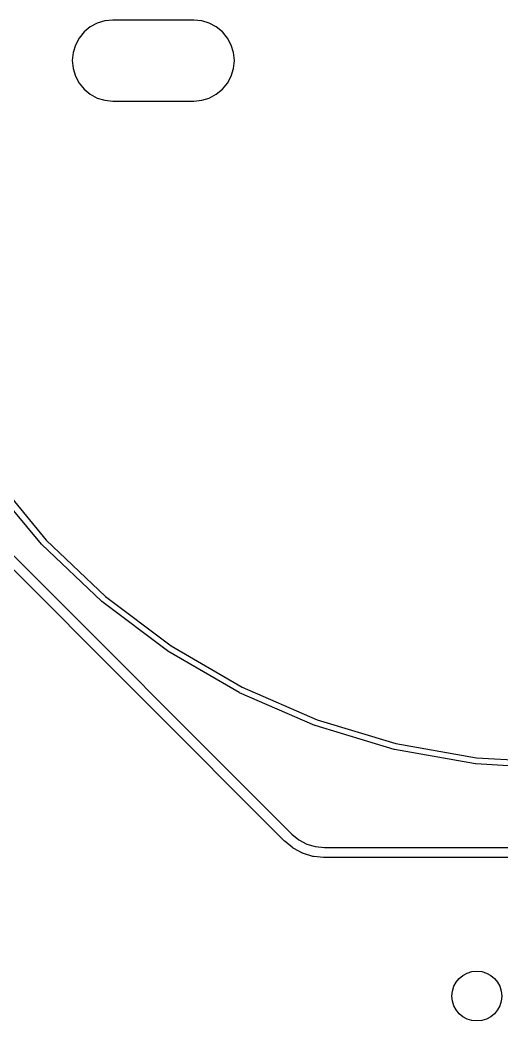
# Model space of a CAD drawing. Extents: x 4.93 to 6.76, y -5.59 to -2.93.
# Drawn here: x 5.408 to 5.712, y -4.937 to -4.305 of the extents above; entities that cross this region are included whole.
import ezdxf

# ---------------------------------------------------------------- set-up
doc = ezdxf.new("R2010")
doc.units = 0
doc.header["$MEASUREMENT"] = 0
doc.layers.add('BLACK', color=7, linetype='CONTINUOUS')

msp = doc.modelspace()

# ---------------------------------------------------------------- linework, layer by layer
at = {"layer": 'BLACK', "linetype": 'CONTINUOUS'}
for p, q in [((5.45232, -4.30943), (5.44844, -4.31261)), ((5.45674, -4.30707), (5.45232, -4.30943)), ((5.46154, -4.30561), (5.45674, -4.30707)), ((5.46654, -4.30512), (5.46154, -4.30561)), ((5.51772, -4.30512), (5.46654, -4.30512)), ((5.52271, -4.30561), (5.51772, -4.30512)), ((5.52751, -4.30707), (5.52271, -4.30561)), ((5.53193, -4.30943), (5.52751, -4.30707)), ((5.53581, -4.31261), (5.53193, -4.30943)), ((5.44844, -4.31261), (5.44526, -4.31649)), ((5.53899, -4.31649), (5.53581, -4.31261)), ((5.44289, -4.32092), (5.44144, -4.32572)), ((5.44526, -4.31649), (5.44289, -4.32092)), ((5.54136, -4.32092), (5.53899, -4.31649)), ((5.54282, -4.32572), (5.54136, -4.32092)), ((5.44144, -4.32572), (5.44094, -4.33071)), ((5.54331, -4.33071), (5.54282, -4.32572)), ((5.44094, -4.33071), (5.44144, -4.3357)), ((5.54282, -4.3357), (5.54331, -4.33071)), ((5.44144, -4.3357), (5.44289, -4.3405)), ((5.44289, -4.3405), (5.44526, -4.34493)), ((5.53899, -4.34493), (5.54136, -4.3405)), ((5.54136, -4.3405), (5.54282, -4.3357)), ((5.44526, -4.34493), (5.44844, -4.3488)), ((5.53581, -4.3488), (5.53899, -4.34493)), ((5.44844, -4.3488), (5.45232, -4.35199)), ((5.45232, -4.35199), (5.45674, -4.35435)), ((5.52751, -4.35435), (5.53193, -4.35199)), ((5.53193, -4.35199), (5.53581, -4.3488)), ((5.45674, -4.35435), (5.46154, -4.35581)), ((5.46154, -4.35581), (5.46654, -4.3563)), ((5.46654, -4.3563), (5.51772, -4.3563)), ((5.51772, -4.3563), (5.52271, -4.35581)), ((5.52271, -4.35581), (5.52751, -4.35435)), ((5.5751, -4.82344), (5.34545, -4.59379)), ((5.35026, -4.58969), (5.57964, -4.81907)), ((5.39132, -4.59361), (5.42443, -4.63343)), ((5.42148, -4.63604), (5.38822, -4.59604)), ((5.42149, -4.63605), (5.42148, -4.63604)), ((5.4215, -4.63606), (5.42149, -4.63605)), ((5.42163, -4.6362), (5.4215, -4.63606)), ((5.42164, -4.63621), (5.42163, -4.6362)), ((5.45933, -4.67205), (5.42164, -4.63621)), ((5.42164, -4.63621), (5.42164, -4.63621)), ((5.42443, -4.63343), (5.46196, -4.66912)), ((5.46196, -4.66912), (5.5034, -4.70018)), ((5.45934, -4.67206), (5.45933, -4.67205)), ((5.45935, -4.67207), (5.45934, -4.67206)), ((5.45951, -4.6722), (5.45935, -4.67207)), ((5.50113, -4.7034), (5.45951, -4.6722)), ((5.45951, -4.6722), (5.45951, -4.6722)), ((5.45951, -4.6722), (5.45951, -4.6722)), ((5.5034, -4.70018), (5.54818, -4.7262)), ((5.50114, -4.70341), (5.50113, -4.7034)), ((5.50115, -4.70342), (5.50114, -4.70341)), ((5.50132, -4.70353), (5.50115, -4.70342)), ((5.5463, -4.72966), (5.50132, -4.70353)), ((5.54818, -4.7262), (5.59568, -4.74682)), ((5.54631, -4.72967), (5.5463, -4.72966)), ((5.54632, -4.72968), (5.54631, -4.72967)), ((5.5465, -4.72977), (5.54632, -4.72968)), ((5.59422, -4.75048), (5.5465, -4.72977)), ((5.5465, -4.72977), (5.5465, -4.72977)), ((5.5465, -4.72977), (5.5465, -4.72977)), ((5.59424, -4.75048), (5.59422, -4.75048)), ((5.59425, -4.75049), (5.59424, -4.75048)), ((5.59443, -4.75055), (5.59425, -4.75049)), ((5.59444, -4.75056), (5.59443, -4.75055)), ((5.64425, -4.76556), (5.59444, -4.75056)), ((5.59444, -4.75056), (5.59444, -4.75056)), ((5.59568, -4.74682), (5.64527, -4.76175)), ((5.64527, -4.76175), (5.69626, -4.7708)), ((5.64426, -4.76556), (5.64425, -4.76556)), ((5.64428, -4.76556), (5.64426, -4.76556)), ((5.64447, -4.76561), (5.64428, -4.76556)), ((5.69569, -4.77469), (5.64447, -4.76561)), ((5.64447, -4.76561), (5.64447, -4.76561)), ((5.64447, -4.76561), (5.64447, -4.76561)), ((5.6957, -4.7747), (5.69569, -4.77469)), ((5.69572, -4.7747), (5.6957, -4.7747)), ((5.69591, -4.77472), (5.69572, -4.7747)), ((5.69592, -4.77472), (5.69591, -4.77472)), ((5.74785, -4.77777), (5.69592, -4.77472)), ((5.69592, -4.77472), (5.69592, -4.77472)), ((5.69626, -4.7708), (5.74796, -4.77383)), ((5.57964, -4.81907), (5.58407, -4.82268)), ((5.57514, -4.82349), (5.5751, -4.82344)), ((5.57517, -4.82352), (5.57514, -4.82349)), ((5.57525, -4.8236), (5.57517, -4.82352)), ((5.5753, -4.82364), (5.57525, -4.8236)), ((5.57534, -4.82368), (5.5753, -4.82364)), ((5.57539, -4.82372), (5.57534, -4.82368)), ((5.57545, -4.82378), (5.57539, -4.82372)), ((5.57548, -4.82381), (5.57545, -4.82378)), ((5.58032, -4.82776), (5.57548, -4.82381)), ((5.58407, -4.82268), (5.58904, -4.82533)), ((5.58904, -4.82533), (5.59443, -4.82695)), ((5.59443, -4.82695), (5.60019, -4.82752)), ((5.60019, -4.82752), (5.8477, -4.82752)), ((5.58056, -4.82792), (5.58032, -4.82776)), ((5.5808, -4.82808), (5.58056, -4.82792)), ((5.58084, -4.8281), (5.5808, -4.82808)), ((5.58635, -4.83103), (5.58084, -4.8281)), ((5.58662, -4.83114), (5.58635, -4.83103)), ((5.58688, -4.83125), (5.58662, -4.83114)), ((5.58692, -4.83127), (5.58688, -4.83125)), ((5.5929, -4.83307), (5.58692, -4.83127)), ((5.59318, -4.83313), (5.5929, -4.83307)), ((5.59346, -4.83319), (5.59318, -4.83313)), ((5.59351, -4.83319), (5.59346, -4.83319)), ((5.59972, -4.8338), (5.59351, -4.83319)), ((5.59988, -4.83382), (5.59972, -4.8338)), ((5.59972, -4.8338), (5.59972, -4.8338)), ((5.84742, -4.83382), (5.59988, -4.83382))]:
    msp.add_line(p, q, dxfattribs=at)
at = {"layer": 'BLACK'}
msp.add_circle((5.69646, -4.92126), 0.01575, dxfattribs=at)

doc.saveas('drawing.dxf')
